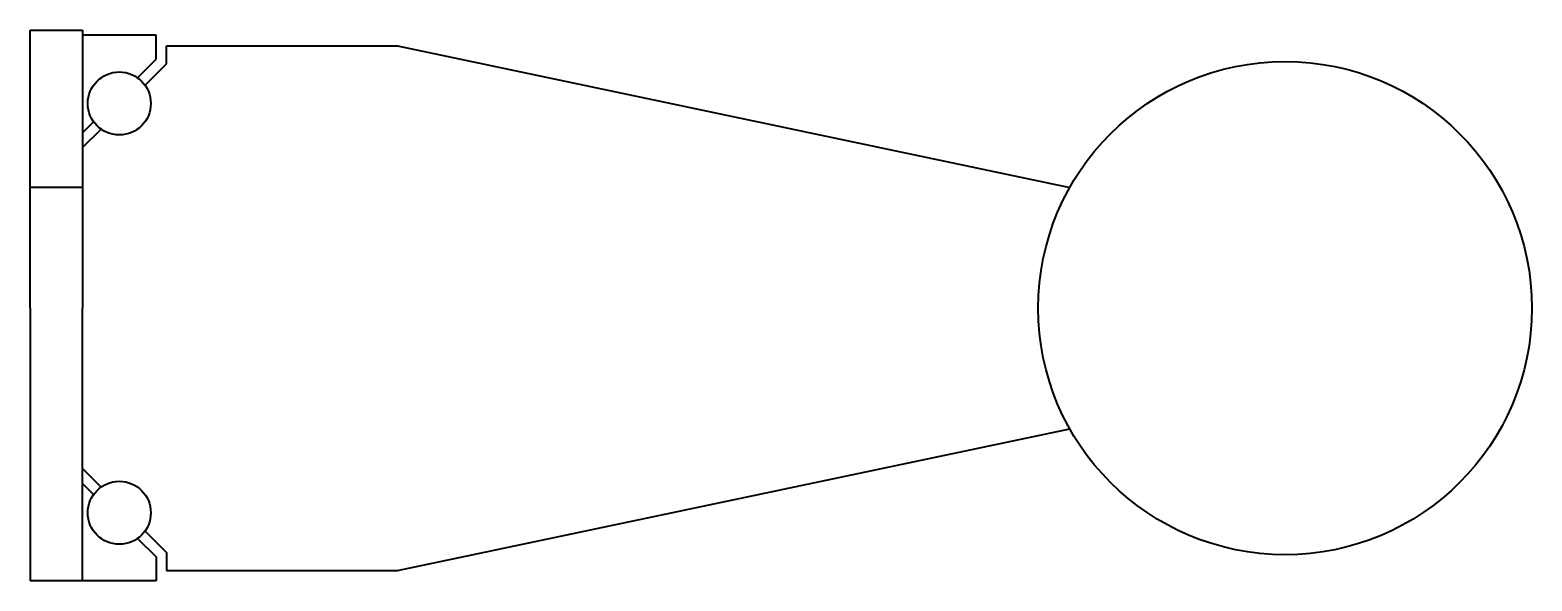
# Model space of a CAD drawing. Header units: millimetres. Extents: x 302 to 445, y -26 to 26.
import ezdxf

# ---------------------------------------------------------------- set-up
doc = ezdxf.new("R2010")
doc.units = ezdxf.units.MM
doc.layers.add('ModelSketch_Visible', color=7, linetype='Continuous', lineweight=40)

msp = doc.modelspace()

# ---------------------------------------------------------------- linework, layer by layer
at = {"layer": 'ModelSketch_Visible'}
for p, q in [((302.5, 26.5), (307.5, 26.5)), ((302.5, 0), (302.5, 26.5)), ((307.5, 26.5), (307.5, 0)), ((314.5, 26), (307.5, 26)), ((314.5, 23.71), (314.5, 26)), ((315.5, 25), (337.5, 25)), ((315.5, 23.29), (315.5, 25)), ((337.5, 25), (401.5, 11.5)), ((312.74, 21.95), (314.5, 23.71)), ((313.45, 21.24), (315.5, 23.29)), ((308.55, 17.76), (307.5, 16.71)), ((309.26, 17.05), (307.5, 15.29)), ((307.5, 11.5), (302.5, 11.5)), ((302.5, 0), (302.5, -26)), ((307.5, -26), (307.5, 0)), ((337.5, -25), (401.5, -11.5)), ((309.26, -17.05), (307.5, -15.29)), ((308.55, -17.76), (307.5, -16.71)), ((313.45, -21.24), (315.5, -23.29)), ((312.74, -21.95), (314.5, -23.71)), ((314.5, -23.71), (314.5, -26)), ((315.5, -23.29), (315.5, -25)), ((315.5, -25), (337.5, -25)), ((314.5, -26), (302.5, -26))]:
    msp.add_line(p, q, dxfattribs=at)
for centre, radius in [((421.99, 0), 23.5), ((311, 19.5), 3), ((311, -19.5), 3)]:
    msp.add_circle(centre, radius, dxfattribs=at)

doc.saveas('drawing.dxf')
